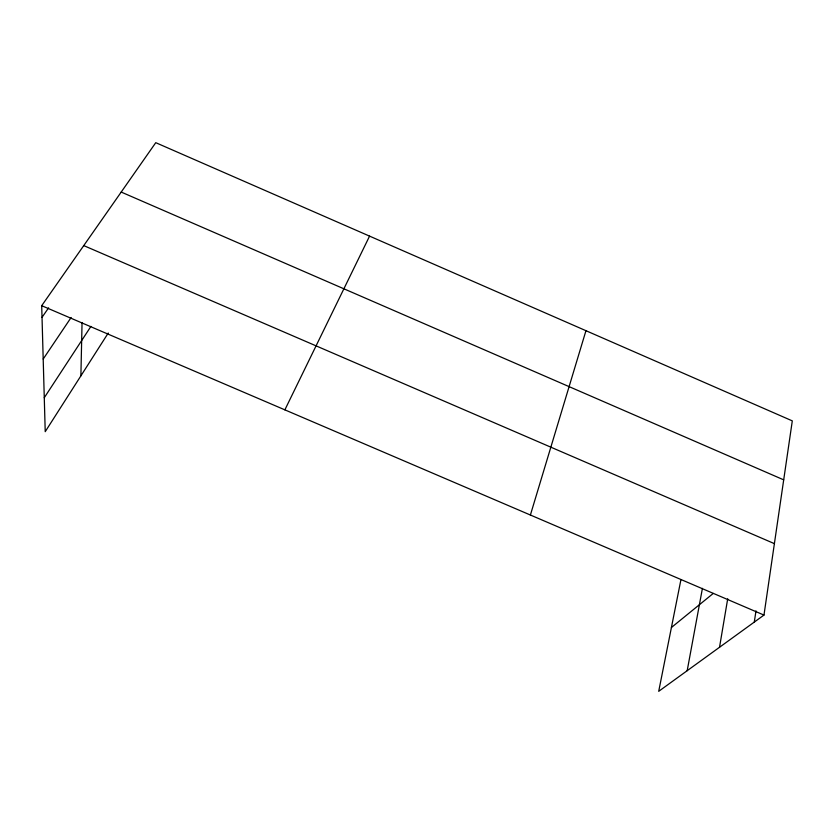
<?xml version="1.0" encoding="UTF-8"?>
<svg xmlns="http://www.w3.org/2000/svg" width="834" height="834" viewBox="0 0 834 834"><rect width="100%" height="100%" fill="white"/><g stroke="black" fill="none" stroke-linecap="round" stroke-linejoin="round"><path stroke-width="1.25" d="M80.888 375.863L82.055 322.497M680.93 579.682L658.714 691.323L763.975 615.075L792.3 420.878L155.76 142.677L41.7 305.692L45.224 431.668L108.253 333.027M754.29 622.091L755.99 610.874M719.523 647.278L727.707 598.77M687.185 670.703L702.426 588.335M530.393 515.026L585.958 330.702M284.874 409.848L369.566 236.126M44.275 397.714L90.927 326.396M43.191 359.037L71.119 317.514M42.023 317.337L48.601 307.861M671.412 627.512L713.247 593.443M41.7 305.692L763.975 615.075M83.744 245.603L774.4 543.643M121.201 192.06L783.699 479.852"/></g></svg>
